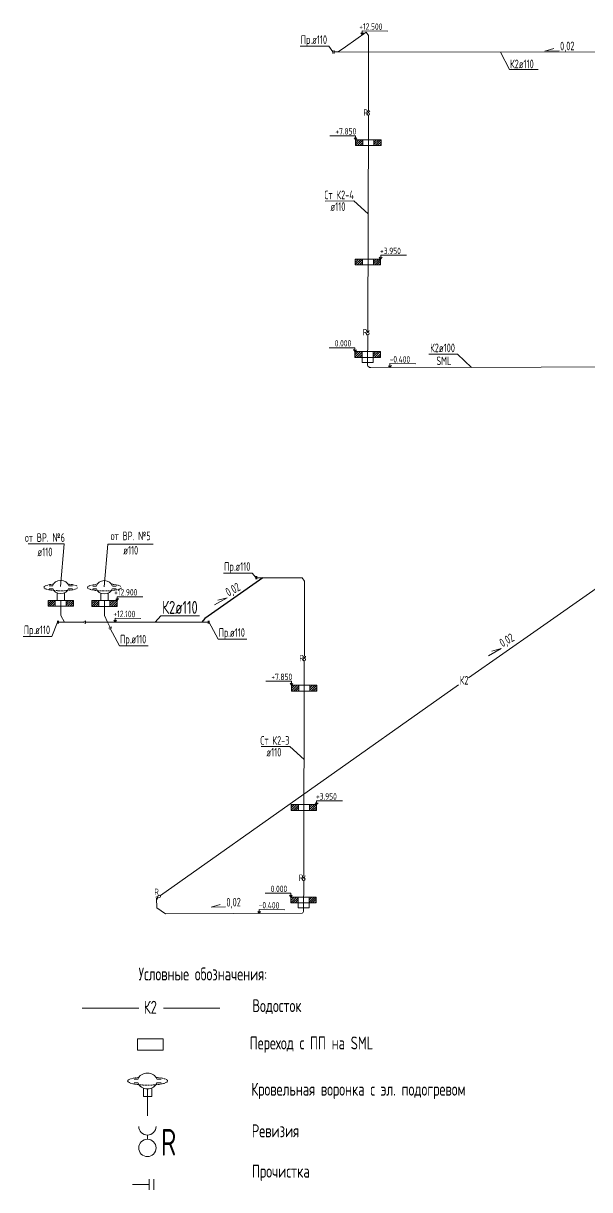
# Model space of a CAD drawing. Header units: millimetres. Extents: x -8689834 to 9419935, y -370377 to 166066.
# Drawn here: x 99655 to 112813, y -317503 to -290397 of the extents above; entities that cross this region are included whole.
import ezdxf

# ---------------------------------------------------------------- set-up
doc = ezdxf.new("R2010")
doc.units = ezdxf.units.MM
doc.header["$MEASUREMENT"] = 0
doc.layers.get('0').update_dxf_attribs({"color": 250, "lineweight": 9})
for name, color, linetype, lineweight in [('_ВК-Text К1', 7, 'Continuous', 30), ('_ВК-К3', 30, 'Continuous', 40), ('ВК_канализация', 32, 'Continuous', 30)]:
    doc.layers.add(name, color=color, linetype=linetype, lineweight=lineweight)
for name, color, linetype in [('PDF __ВК-переход с ПП на  SML', 3, 'Continuous'), ('PDF __эл.подогрев', 1, 'Continuous'), ('АР_Кровля дорожки', 245, 'Continuous')]:
    doc.layers.add(name, color=color, linetype=linetype)
doc.layers.add('PDF __К2', color=7, linetype='Continuous', true_color=0xb800b8)
doc.styles.add('ISOCPEUR', font='isocpeur.ttf', dxfattribs={"width": 0.7})

msp = doc.modelspace()

# ---------------------------------------------------------------- hatches: boundary and pattern name
at = {"layer": '_ВК-К3', "lineweight": 13}
h = msp.add_hatch(dxfattribs=at)
h.set_pattern_fill('ANSI31', scale=11.388071, angle=180)
h.set_pattern_definition([(225, (53796.024, -313469.448), (25.566948, -25.566948), [])])
h.paths.add_polyline_path([(107374.8, -293237.1), (107541.6, -293237.1), (107541.6, -293101.5), (107374.8, -293101.5)])
h.paths.add_polyline_path([(107797.4, -293237.1), (107964.8, -293237.1), (107964.8, -293101.5), (107797.4, -293101.5)])
h = msp.add_hatch(dxfattribs=at)
h.set_pattern_fill('ANSI31', scale=11.388071, angle=180)
h.set_pattern_definition([(225, (53787.816, -316242.574), (25.566948, -25.566948), [])])
h.paths.add_polyline_path([(107366.6, -296010.2), (107533.3, -296010.2), (107533.3, -295874.6), (107366.6, -295874.6)])
h.paths.add_polyline_path([(107789.2, -296010.2), (107956.6, -296010.2), (107956.6, -295874.6), (107789.2, -295874.6)])
h = msp.add_hatch(dxfattribs=at)
h.set_pattern_fill('ANSI31', scale=11.388071, angle=180)
h.set_pattern_definition([(225, (53781.015, -318394.333), (25.566948, -25.566948), [])])
h.paths.add_polyline_path([(107359.8, -298162), (107526.5, -298162), (107526.5, -298026.4), (107359.8, -298026.4)])
h.paths.add_polyline_path([(107782.4, -298162), (107949.8, -298162), (107949.8, -298026.4), (107782.4, -298026.4)])
h = msp.add_hatch(dxfattribs=at)
h.set_pattern_fill('ANSI31', scale=11.388071, angle=180)
h.set_pattern_definition([(225, (46650.66, -324176.17), (25.566948, -25.566948), [])])
h.paths.add_polyline_path([(100229.5, -303943.8), (100396.2, -303943.8), (100396.2, -303808.2), (100229.5, -303808.2)])
h.paths.add_polyline_path([(100652.1, -303943.8), (100819.4, -303943.8), (100819.4, -303808.2), (100652.1, -303808.2)])
h = msp.add_hatch(dxfattribs=at)
h.set_pattern_fill('ANSI31', scale=11.388071, angle=180)
h.set_pattern_definition([(225, (47665.83, -324180.344), (25.566948, -25.566948), [])])
h.paths.add_polyline_path([(101244.7, -303948), (101411.4, -303948), (101411.4, -303812.4), (101244.7, -303812.4)])
h.paths.add_polyline_path([(101667.2, -303948), (101834.6, -303948), (101834.6, -303812.4), (101667.2, -303812.4)])
h = msp.add_hatch(dxfattribs=at)
h.set_pattern_fill('ANSI31', scale=11.388071, angle=180)
h.set_pattern_definition([(225, (52307.888, -326148.06), (25.566948, -25.566948), [])])
h.paths.add_polyline_path([(105886.7, -305915.7), (106053.4, -305915.7), (106053.4, -305780.1), (105886.7, -305780.1)])
h.paths.add_polyline_path([(106309.3, -305915.7), (106476.6, -305915.7), (106476.6, -305780.1), (106309.3, -305780.1)])
h = msp.add_hatch(dxfattribs=at)
h.set_pattern_fill('ANSI31', scale=11.388071, angle=180)
h.set_pattern_definition([(225, (52299.68, -328921.186), (25.566948, -25.566948), [])])
h.paths.add_polyline_path([(105878.5, -308688.8), (106045.2, -308688.8), (106045.2, -308553.2), (105878.5, -308553.2)])
h.paths.add_polyline_path([(106301.1, -308688.8), (106468.4, -308688.8), (106468.4, -308553.2), (106301.1, -308553.2)])
h = msp.add_hatch(dxfattribs=at)
h.set_pattern_fill('ANSI31', scale=11.388071, angle=180)
h.set_pattern_definition([(225, (52292.88, -331072.946), (25.566948, -25.566948), [])])
h.paths.add_polyline_path([(105871.7, -310840.6), (106038.4, -310840.6), (106038.4, -310705), (105871.7, -310705)])
h.paths.add_polyline_path([(106294.3, -310840.6), (106461.6, -310840.6), (106461.6, -310705), (106294.3, -310705)])

# ---------------------------------------------------------------- linework, layer by layer
at = {"color": 7, "ltscale": 500}
for points in [[(107527, -290664.2), (107527.4, -290573.7), (108126.3, -290576.5)], [(107525.7, -290664.2), (107494.1, -290621.2)], [(107525.7, -290664.2), (107560.9, -290619.5)], [(106089.6, -290931.9), (106755.3, -290930.1), (106845.3, -291060.1)], [(107374.5, -293100), (107374.5, -293009.6), (106775.5, -293009.7)], [(107374.5, -293100), (107339.7, -293055)], [(107374.5, -293100), (107406.5, -293057.4)], [(106670.8, -294526.8), (107336.4, -294525.1), (107665, -294824.3)], [(107955.3, -295876), (107923.7, -295833)], [(107955.3, -295876), (107990.5, -295831.3)], [(107956.6, -295876), (107957, -295785.5), (108555.9, -295788.3)], [(107359.8, -298026.4), (107359.8, -297935.9), (106760.9, -297936)], [(107359.8, -298026.4), (107325.1, -297981.3)], [(107359.8, -298026.4), (107391.9, -297983.7)], [(109073.1, -298086.7), (109738.8, -298084.9), (110067.4, -298393.2)], [(108172.9, -298396.9), (108141.3, -298354)], [(108172.9, -298396.9), (108173.3, -298306.5), (108772.2, -298309.3)], [(108172.9, -298396.9), (108208.1, -298352.2)], [(101834.6, -303812.4), (101802.6, -303769.7)], [(101834.6, -303812.4), (101834.7, -303721.9), (102433.7, -303722.9)], [(101834.6, -303812.4), (101869.4, -303767.4)], [(101786.1, -304313.5), (101754.5, -304270.5)], [(101786.1, -304313.5), (101786.5, -304223), (102385.4, -304225.9)], [(101786.1, -304313.5), (101821.3, -304268.8)], [(105886.3, -305778.7), (105886.3, -305688.2), (105287.4, -305688.3)], [(105886.3, -305778.7), (105851.6, -305733.6)], [(105886.3, -305778.7), (105918.4, -305736)], [(105182.7, -307205.5), (105848.3, -307203.7), (106176.9, -307503)], [(106468.4, -308554.6), (106468.8, -308464.1), (107067.8, -308466.9)], [(106467.1, -308554.6), (106435.5, -308511.6)], [(106467.1, -308554.6), (106502.4, -308509.9)], [(105871.7, -310705), (105871.7, -310614.5), (105272.8, -310614.6)], [(105871.7, -310705), (105837, -310659.9)], [(105871.7, -310705), (105903.8, -310662.4)], [(105131.4, -311084.3), (105099.7, -311041.3)], [(105131.4, -311084.3), (105131.8, -310993.8), (105730.7, -310996.7)], [(105131.4, -311084.3), (105166.6, -311039.6)]]:
    msp.add_lwpolyline(points, dxfattribs=at)
at = {"color": 6, "ltscale": 100}
for points in [[(107622, -290602.1), (107676.1, -290679.4)], [(106133.9, -303280.7), (106188, -303358)]]:
    msp.add_lwpolyline(points, dxfattribs=at)
at = {"color": 6, "ltscale": 500}
for points in [[(107671.6, -292427.2), (107676.1, -290679.4)], [(107657.8, -297532.6), (107671.1, -292533.9)], [(107654.3, -298342.3), (107656.3, -297639.3)], [(105220.3, -303280.7), (106133.9, -303280.7)], [(106183.5, -305105.8), (106188, -303358)], [(100523.7, -304160.1), (100525.2, -303808.2)], [(101538.8, -304164.3), (101540.4, -303812.4)], [(106169.7, -310211.2), (106183, -305212.5)], [(106166.2, -311021), (106168.1, -310317.9)]]:
    msp.add_lwpolyline(points, dxfattribs=at)
at = {"color": 7, "ltscale": 100}
for points in [[(111617.4, -291468.2), (110951.8, -291469.9), (110738, -291065.2)], [(99654.9, -304648.5), (100320.6, -304646.8), (100451, -304312.1)], [(104847, -304708.4), (104181.4, -304710.2), (103967.6, -304305.4)], [(102554.9, -304863.3), (101889.3, -304865.1), (101675.5, -304460.3)]]:
    msp.add_lwpolyline(points, dxfattribs=at)
at = {"color": 18, "ltscale": 100, "true_color": 0x000000}
msp.add_lwpolyline([(105056.6, -303279.4), (104974.1, -303174), (104308.5, -303175.8)], dxfattribs=at)
at = {"color": 6, "ltscale": 500}
for centre, radius, start, end in [((107718.4, -298333.4), 64.8, 187.96812, 275.53896), ((106100, -311022.4), 66.2, 300.87381, 1.29247)]:
    msp.add_arc(centre, radius, start, end, dxfattribs=at)
at = {"layer": '_ВК-Text К1', "color": 7, "lineweight": 13, "ltscale": 100}
for p, q in [((111768.8, -291041.1), (111981, -290980.1)), ((111768.8, -291041.1), (112106.2, -291035.9)), ((104389.4, -303751.6), (104093.6, -303914.1)), ((104389.4, -303751.6), (104174.8, -303803.6)), ((110756.2, -304929.9), (110463, -305097)), ((110756.2, -304929.9), (110542.5, -304985.3)), ((104016.7, -310938.8), (104228.9, -310877.9)), ((104016.7, -310938.8), (104354.1, -310933.6))]:
    msp.add_line(p, q, dxfattribs=at)
at = {"layer": '_ВК-К3', "color": 7, "lineweight": 13}
for p, q in [((107542.2, -293237.1), (107542.2, -293101.5)), ((107797, -293236.6), (107797.4, -293101)), ((107534, -296010.2), (107534, -295874.6)), ((107788.8, -296009.7), (107789.2, -295874.1)), ((107527.2, -298162), (107527.2, -298026.4)), ((107782, -298161.5), (107782.4, -298025.9)), ((100396.8, -303943.8), (100396.8, -303808.2)), ((100651.7, -303943.3), (100652.1, -303807.7)), ((101412, -303948), (101412, -303812.4)), ((101666.8, -303947.5), (101667.2, -303811.9)), ((106054.1, -305915.7), (106054.1, -305780.1)), ((106308.9, -305915.2), (106309.3, -305779.6)), ((106045.8, -308688.8), (106045.8, -308553.2)), ((106300.7, -308688.3), (106301.1, -308552.8)), ((106039, -310840.6), (106039, -310705)), ((106293.9, -310840.1), (106294.3, -310704.5))]:
    msp.add_line(p, q, dxfattribs=at)
for points in [[(107964.8, -293237.1), (107374.8, -293237.1), (107374.8, -293101.5), (107964.8, -293101.5)], [(107956.6, -296010.2), (107366.6, -296010.2), (107366.6, -295874.6), (107956.6, -295874.6)], [(107949.8, -298162), (107359.8, -298162), (107359.8, -298026.4), (107949.8, -298026.4)], [(100819.4, -303943.8), (100229.5, -303943.8), (100229.5, -303808.2), (100819.4, -303808.2)], [(101834.6, -303948), (101244.7, -303948), (101244.7, -303812.4), (101834.6, -303812.4)], [(106476.6, -305915.7), (105886.7, -305915.7), (105886.7, -305780.1), (106476.6, -305780.1)], [(106468.4, -308688.8), (105878.5, -308688.8), (105878.5, -308553.2), (106468.4, -308553.2)], [(106461.6, -310840.6), (105871.7, -310840.6), (105871.7, -310705), (106461.6, -310705)]]:
    msp.add_lwpolyline(points, close=True, dxfattribs=at)
at = {"layer": 'PDF __ВК-переход с ПП на  SML', "lineweight": 13}
for points in [[(107527.6, -298162), (107782, -298162), (107782, -298276.5), (107527.6, -298276.5)], [(106039.4, -310840.1), (106293.9, -310840.1), (106293.9, -310954.6), (106039.4, -310954.6)], [(102311.1, -313995), (102903.7, -313995), (102903.7, -314261.7), (102311.1, -314261.7)]]:
    msp.add_lwpolyline(points, close=True, dxfattribs=at)
at = {"layer": 'PDF __К2', "lineweight": 13}
for points in [[(100338.1, -303471.6), (100253.9, -303471.6)], [(100253.9, -303537.7), (100338.1, -303537.7)], [(100794.9, -303471.6), (100710.8, -303471.6)], [(100710.8, -303537.7), (100794.9, -303537.7)], [(101353.3, -303475.8), (101269.1, -303475.8)], [(101269.1, -303541.9), (101353.3, -303541.9)], [(101810.1, -303475.8), (101726, -303475.8)], [(101726, -303541.9), (101810.1, -303541.9)], [(100440.3, -303639.9), (100440.3, -303808.2)], [(100608.6, -303808.2), (100440.3, -303808.2)], [(100608.6, -303639.9), (100608.6, -303808.2)], [(101455.5, -303644.1), (101455.5, -303812.4)], [(101623.8, -303812.4), (101455.5, -303812.4)], [(101623.8, -303644.1), (101623.8, -303812.4)], [(102335.9, -313286.9), (101025.5, -313286.9)], [(104223.9, -313286.9), (102913.5, -313286.9)], [(102324.7, -314936.6), (102228.5, -314936.6)], [(102859.6, -314936.6), (102763.5, -314936.6)], [(102228.5, -315020.8), (102324.7, -315020.8)], [(102444.9, -315141), (102444.9, -315339.3)], [(102541, -315159), (102541, -315784.2)], [(102643.2, -315141), (102643.2, -315339.3)], [(102763.5, -315020.8), (102859.6, -315020.8)], [(102643.2, -315339.3), (102444.9, -315339.3)], [(102541, -316337.2), (102541, -316235)], [(102541, -316337.2), (102541, -316235)], [(102577.1, -317383.1), (102192.4, -317383.1)], [(102577.1, -317262.9), (102577.1, -317503.3)], [(102685.3, -317262.9), (102685.3, -317503.3)]]:
    msp.add_lwpolyline(points, dxfattribs=at)
msp.add_circle((102538, -316532.5), 201.4, dxfattribs=at)
msp.add_arc((102538, -316033.6), 201.4, 180, 0, dxfattribs=at)
for points in [[(100521.4, -303345.4), (100432.8, -303345.4), (100356, -303395.2), (100336.7, -303465.2)], [(100336.7, -303532.1), (100356, -303602.1), (100432.8, -303651.9), (100521.4, -303651.9)], [(100706.2, -303465.2), (100686.9, -303395.2), (100610.1, -303345.4), (100521.4, -303345.4)], [(100521.4, -303651.9), (100610.1, -303651.9), (100686.9, -303602.1), (100706.2, -303532.1)], [(101536.6, -303349.6), (101448, -303349.6), (101371.2, -303399.4), (101351.8, -303469.4)], [(101351.8, -303536.3), (101371.2, -303606.3), (101448, -303656.1), (101536.6, -303656.1)], [(101721.4, -303469.4), (101702.1, -303399.4), (101625.3, -303349.6), (101536.6, -303349.6)], [(101536.6, -303656.1), (101625.3, -303656.1), (101702.1, -303606.3), (101721.4, -303536.3)], [(102538, -314792.3), (102432.5, -314792.3), (102341.1, -314851.9), (102318.1, -314935.7)], [(102758, -314935.7), (102735, -314851.9), (102643.6, -314792.3), (102538, -314792.3)], [(102318.1, -315015.7), (102341.1, -315099.4), (102432.5, -315159), (102538, -315159)], [(102538, -315159), (102643.6, -315159), (102735, -315099.4), (102758, -315015.7)]]:
    msp.add_open_spline(points, degree=3, dxfattribs=at)
at = {"layer": 'PDF __эл.подогрев', "lineweight": 13}
for points in [[(100133.7, -303495.7), (100133.7, -303489.6), (100151.8, -303477.6)], [(100145.7, -303525.7), (100139.7, -303519.7), (100133.7, -303507.7)], [(100181.8, -303543.7), (100163.8, -303537.7), (100157.8, -303531.7)], [(100163.8, -303471.6), (100187.8, -303459.6)], [(100217.9, -303555.8), (100199.8, -303549.8), (100193.8, -303543.7)], [(100199.8, -303459.6), (100223.9, -303453.6)], [(100253.9, -303561.8), (100247.9, -303561.8), (100229.9, -303555.8)], [(100235.9, -303447.6), (100260, -303441.6)], [(100290, -303567.8), (100266, -303561.8)], [(100272, -303441.6), (100296, -303435.5)], [(100326.1, -303573.8), (100308, -303573.8), (100302, -303567.8)], [(100308, -303435.5), (100332.1, -303429.5)], [(100362.1, -303579.8), (100338.1, -303573.8)], [(100344.1, -303429.5), (100356.1, -303429.5)], [(100398.2, -303579.8), (100374.2, -303579.8)], [(100440.3, -303579.8), (100416.2, -303579.8)], [(100476.4, -303585.8), (100452.3, -303585.8)], [(100512.4, -303585.8), (100488.4, -303585.8)], [(100548.5, -303585.8), (100524.4, -303585.8)], [(100590.6, -303585.8), (100560.5, -303585.8)], [(100626.6, -303579.8), (100602.6, -303585.8)], [(100662.7, -303579.8), (100638.7, -303579.8)], [(100698.8, -303573.8), (100674.7, -303579.8)], [(100692.8, -303429.5), (100716.8, -303429.5)], [(100734.8, -303573.8), (100710.8, -303573.8)], [(100728.8, -303435.5), (100752.9, -303435.5)], [(100776.9, -303567.8), (100752.9, -303567.8)], [(100764.9, -303435.5), (100794.9, -303441.6)], [(100813, -303561.8), (100801, -303561.8), (100788.9, -303561.8)], [(100807, -303447.6), (100813, -303447.6), (100831, -303453.6)], [(100849, -303549.8), (100825, -303555.8)], [(100843, -303453.6), (100861.1, -303459.6), (100867.1, -303459.6)], [(100885.1, -303537.7), (100861.1, -303543.7)], [(100879.1, -303465.6), (100897.1, -303471.6), (100897.1, -303477.6)], [(100915.2, -303513.7), (100909.1, -303519.7), (100897.1, -303531.7)], [(101148.9, -303499.8), (101148.9, -303493.8), (101166.9, -303481.8)], [(101160.9, -303529.9), (101154.9, -303523.9), (101148.9, -303511.8)], [(101197, -303547.9), (101179, -303541.9), (101172.9, -303535.9)], [(101179, -303475.8), (101203, -303463.8)], [(101233.1, -303559.9), (101215, -303553.9), (101209, -303547.9)], [(101215, -303463.8), (101239.1, -303457.7)], [(101269.1, -303565.9), (101263.1, -303565.9), (101245.1, -303559.9)], [(101251.1, -303451.7), (101275.1, -303445.7)], [(101305.2, -303572), (101281.1, -303565.9)], [(101287.2, -303445.7), (101311.2, -303439.7)], [(101341.3, -303578), (101323.2, -303578), (101317.2, -303572)], [(101323.2, -303439.7), (101347.3, -303433.7)], [(101377.3, -303584), (101353.3, -303578)], [(101359.3, -303433.7), (101371.3, -303433.7)], [(101413.4, -303584), (101389.3, -303584)], [(101455.5, -303584), (101431.4, -303584)], [(101641.8, -303584), (101617.8, -303590)], [(101677.9, -303584), (101653.8, -303584)], [(101713.9, -303578), (101689.9, -303584)], [(101707.9, -303433.7), (101732, -303433.7)], [(101750, -303578), (101726, -303578)], [(101744, -303439.7), (101768, -303439.7)], [(101792.1, -303572), (101768, -303572)], [(101780.1, -303439.7), (101810.1, -303445.7)], [(101828.1, -303565.9), (101816.1, -303565.9), (101804.1, -303565.9)], [(101822.1, -303451.7), (101828.1, -303451.7), (101846.2, -303457.7)], [(101864.2, -303553.9), (101840.2, -303559.9)], [(101858.2, -303457.7), (101876.2, -303463.8), (101882.2, -303463.8)], [(101900.3, -303541.9), (101876.2, -303547.9)], [(101894.3, -303469.8), (101912.3, -303475.8), (101912.3, -303481.8)], [(101930.3, -303517.9), (101924.3, -303523.9), (101912.3, -303535.9)], [(101491.5, -303590), (101467.5, -303590)], [(101527.6, -303590), (101503.5, -303590)], [(101563.7, -303590), (101539.6, -303590)], [(101605.7, -303590), (101575.7, -303590)], [(102084.2, -314972.7), (102084.2, -314960.6), (102096.2, -314954.6)], [(102108.3, -314948.6), (102108.3, -314942.6), (102132.3, -314936.6)], [(102144.3, -314930.6), (102150.3, -314930.6), (102162.4, -314924.6)], [(102174.4, -314918.6), (102204.4, -314912.6)], [(102216.5, -314912.6), (102240.5, -314906.5)], [(102252.5, -314906.5), (102270.6, -314900.5), (102276.6, -314900.5)], [(102288.6, -314900.5), (102312.6, -314894.5)], [(102324.7, -314894.5), (102348.7, -314888.5)], [(102739.4, -314888.5), (102763.5, -314894.5)], [(102775.5, -314894.5), (102799.5, -314900.5)], [(102817.6, -314900.5), (102841.6, -314906.5)], [(102853.6, -314906.5), (102877.7, -314912.6)], [(102889.7, -314912.6), (102913.7, -314918.6)], [(102925.8, -314924.6), (102937.8, -314930.6), (102949.8, -314930.6)], [(102961.8, -314936.6), (102979.9, -314942.6), (102979.9, -314948.6)], [(102991.9, -314954.6), (103003.9, -314960.6), (103003.9, -314972.7)], [(102096.2, -315002.7), (102090.2, -314996.7), (102078.2, -314984.7)], [(102126.3, -315020.8), (102120.3, -315014.7), (102108.3, -315008.7)], [(102162.4, -315032.8), (102138.3, -315026.8)], [(102198.4, -315044.8), (102174.4, -315038.8)], [(102234.5, -315050.8), (102216.5, -315044.8), (102210.4, -315044.8)], [(102276.6, -315056.8), (102246.5, -315050.8)], [(102312.6, -315062.8), (102288.6, -315056.8)], [(102348.7, -315062.8), (102324.7, -315062.8)], [(102384.8, -315068.8), (102366.7, -315068.8), (102360.7, -315068.8)], [(102420.8, -315068.8), (102396.8, -315068.8)], [(102462.9, -315074.9), (102456.9, -315074.9), (102432.8, -315074.9)], [(102499, -315074.9), (102474.9, -315074.9)], [(102535, -315074.9), (102511, -315074.9)], [(102571.1, -315074.9), (102547.1, -315074.9)], [(102613.2, -315074.9), (102583.1, -315074.9)], [(102649.2, -315074.9), (102631.2, -315074.9), (102625.2, -315074.9)], [(102685.3, -315068.8), (102661.3, -315068.8)], [(102721.4, -315068.8), (102697.3, -315068.8)], [(102757.4, -315062.8), (102733.4, -315068.8)], [(102799.5, -315056.8), (102775.5, -315062.8)], [(102835.6, -315050.8), (102811.5, -315056.8)], [(102871.7, -315044.8), (102865.6, -315044.8), (102847.6, -315050.8)], [(102907.7, -315038.8), (102883.7, -315044.8)], [(102943.8, -315026.8), (102925.8, -315032.8), (102919.7, -315032.8)], [(102979.9, -315008.7), (102967.8, -315014.7), (102955.8, -315020.8)], [(103003.9, -314984.7), (102997.9, -314996.7), (102985.9, -315002.7)]]:
    msp.add_lwpolyline(points, dxfattribs=at)
at = {"layer": 'АР_Кровля дорожки', "color": 6, "ltscale": 500}
for points in [[(105220.3, -303280.7), (103873.1, -304227)], [(103873.1, -304227), (103803.3, -304313.5)]]:
    msp.add_lwpolyline(points, dxfattribs=at)
at = {"layer": 'ВК_канализация', "color": 6, "lineweight": 13, "ltscale": 500}
for points in [[(107622, -290602.1), (107139, -290940.3), (106966, -291061.4)], [(106845.3, -291025.1), (106845.3, -291060.1)], [(106845.3, -291060.1), (106845.3, -291095.1)], [(106875.9, -291026.5), (106875.9, -291061.5)], [(106966, -291061.4), (106875.9, -291061.5)], [(106875.9, -291061.5), (106876, -291096.5)], [(106966, -291061.4), (114669.1, -291067.1)], [(107671.4, -292473.9), (107671.5, -292457.2)], [(107657.6, -297579.3), (107657.7, -297562.6)], [(107724.7, -298397.8), (119593.5, -298374.1)], [(118757.3, -299475.9), (111596.3, -304490.1)], [(105056.6, -303311.7), (105056.6, -303247.2)], [(105077.8, -303311.7), (105077.8, -303247.2)], [(105220.3, -303280.7), (105077.8, -303280.5)], [(100451, -304344.3), (100451, -304279.8)], [(100472.2, -304344.3), (100472.2, -304279.8)], [(100614.7, -304313.3), (100472.2, -304313.2)], [(100523.7, -304160.1), (100614.7, -304313.3), (101049.1, -304313.3)], [(101096.2, -304313.5), (103948.5, -304313.5)], [(101538.5, -304156.8), (101607.1, -304313.3)], [(101607.2, -304313.3), (101673.4, -304439.5)], [(103948.5, -304281.3), (103948.5, -304345.8)], [(103969.8, -304281.3), (103969.8, -304345.8)], [(101701, -304425), (101643.9, -304455)], [(101710.8, -304443.8), (101653.8, -304473.8)], [(111596.3, -304490.1), (109999.3, -305608.4)], [(106183.2, -305152.5), (106183.3, -305135.8)], [(109768, -305770.3), (102837.9, -310670)], [(106169.4, -310257.9), (106169.5, -310241.2)], [(106134, -311079.2), (102956.2, -311095.3), (102758.7, -310955), (102750.6, -310731.4)], [(102787.5, -310703.3), (102773.6, -310712.6)]]:
    msp.add_lwpolyline(points, dxfattribs=at)
at = {"layer": 'ВК_канализация', "color": 7, "lineweight": 13, "ltscale": 500}
for points in [[(100517, -303486.5), (100599.8, -302495.1), (99764, -302493.2)], [(101532.2, -303490.6), (101615, -302499.2), (102674.7, -302501.6)], [(102717, -304313.5), (102849.7, -304165.9), (103746.2, -304169.2)]]:
    msp.add_lwpolyline(points, dxfattribs=at)
at = {"layer": 'ВК_канализация', "color": 18, "lineweight": 13, "ltscale": 500, "true_color": 0x000000}
msp.add_lwpolyline([(101096.2, -304282), (101096.2, -304345), (101048.8, -304313.5), (101096.2, -304282)], dxfattribs=at)
at = {"layer": 'ВК_канализация', "color": 6, "lineweight": 13, "ltscale": 500}
for centre in [(107671.2, -292503.9), (107657.4, -297609.3), (106183.1, -305182.5), (106169.2, -310287.9), (102812.5, -310686.6)]:
    msp.add_circle(centre, 30, dxfattribs=at)
for centre, start, end in [((107671.6, -292427.2), 179.67036, 359.67036), ((107657.8, -297532.6), 179.67036, 359.67036), ((106183.5, -305105.8), 179.67036, 359.67036), ((106169.7, -310211.2), 179.67036, 359.67036), ((102748.7, -310729.3), 303.79497, 123.79497)]:
    msp.add_arc(centre, 30, start, end, dxfattribs=at)

# ---------------------------------------------------------------- texts
at = {"layer": 'ВК_канализация', "color": 18, "ltscale": 100, "true_color": 0x000000, "style": 'ISOCPEUR'}
for s, insert, char_height, width, attachment_point, rotation in [('\\pxi-1,l1,t1,5;+12.500', (107997.3, -290476.2), 150, 7500, 6, 359.35803), ('0,02', (112125.3, -290949.8), 200, 5891.51, 4, 0.85496), ('+7.850', (106904.7, -292907.6), 150, 7500, 4, 0.09847), ('\\pxi-1,l1,t1,5;+3.950', (108426.9, -295688), 150, 7500, 6, 359.35803), ('\\pxi-1,l1,t1,5;0.000', (106890.2, -297833.5), 150, 7500, 4, 0.04194), ('\\pxi-1,l1,t1,5;-0.400', (108643.2, -298209), 150, 7500, 6, 359.35803), ('\\pxi-1,l1,t1,5;+12.900', (102304.5, -303620.2), 150, 7500, 6, 359.87258), ('0,02', (104385.7, -303656.3), 200, 5891.51, 4, 28.70862), ('\\pxi-1,l1,t1,5;+12.100', (102256.4, -304125.6), 150, 7500, 6, 359.35803), ('0,02', (110751, -304834.8), 200, 5891.51, 4, 29.59057), ('+7.850', (105416.5, -305586.2), 150, 7500, 4, 0.09847), ('К2', (109796, -305665.6, -0.6), 200, 5891.51, 4, 0.10749), ('\\pxi-1,l1,t1,5;+3.950', (106938.8, -308366.6), 150, 7500, 6, 359.35803), ('\\pxi-1,l1,t1,5;0.000', (105402.1, -310512.1), 150, 7500, 4, 0.04194), ('0,02', (104373.2, -310847.5), 200, 5891.51, 4, 0.85496), ('\\pxi-1,l1,t1,5;-0.400', (105601.7, -310896.4), 150, 7500, 6, 359.35803)]:
    msp.add_mtext(s, dxfattribs=dict(at, insert=insert, char_height=char_height, width=width, attachment_point=attachment_point, rotation=rotation))
at = {"layer": 'ВК_канализация', "color": 18, "ltscale": 100, "true_color": 0x000000, "attachment_point": 4, "style": 'ISOCPEUR'}
for s, insert, char_height, width in [('\\pxi-1,l1,t1,5;Пр.ø110', (106100.6, -290803.5), 200, 7500), ('\\pxi-1,l1,t1,5;К2ø110', (110962.8, -291341.6), 200, 7500), ('Ст К2-4', (106649.8, -294384.8), 200, 5891.51), ('\\pxi-1,l1,t1,5;ø110', (106790, -294657.2), 200, 7500), ('\\pxi-1,l1,t1,5;К2ø100', (109106.3, -297940.4), 200, 5891.51), ('SML', (109252.1, -298240.4), 200, 5891.51), ('\\pxi-1,l1,qc,t1,5;от ВР. №5\\Pø110', (101460.5, -302476.7), 200, 1377.703), ('\\pxi-1,l1,qc,t1,5;от ВР. №6\\Pø110', (99468.3, -302515.7), 200, 1377.703), ('\\pxi-1,l1,t1,5;Пр.ø110', (104319.4, -303047.4), 200, 7500), ('\\pxi-1,l1,t1,5;К2ø110', (102879.6, -303971.4), 300, 7500), ('\\pxi-1,l1,t1,5;Пр.ø110', (99665.9, -304520.2), 200, 7500), ('\\pxi-1,l1,t1,5;Пр.ø110', (101900.2, -304736.7), 200, 7500), ('\\pxi-1,l1,t1,5;Пр.ø110', (104192.3, -304581.8), 200, 7500), ('Ст К2-3', (105161.7, -307063.4), 200, 5891.51), ('\\pxi-1,l1,t1,5;ø110', (105301.9, -307335.8), 200, 7500)]:
    msp.add_mtext(s, dxfattribs=dict(at, insert=insert, char_height=char_height, width=width))
at = {"layer": 'ВК_канализация', "color": 6, "ltscale": 100, "insert": (107555.4, -292470.3), "char_height": 150, "width": 7500, "attachment_point": 4, "rotation": 0.04194, "style": 'ISOCPEUR'}
msp.add_mtext('\\pxi-1,l1,t1,5;R', dxfattribs=at)
at = {"layer": 'ВК_канализация', "color": 7, "ltscale": 100, "attachment_point": 4, "rotation": 0.04194, "style": 'ISOCPEUR'}
for insert, char_height, width in [((107541.6, -297575.7), 150, 7500), ((106067.3, -305148.9), 150, 7500), ((106053.5, -310254.3), 150, 7500), ((102698.3, -310582.3), 150, 7500), ((102850.7, -316400.3), 619.428, 30971.413)]:
    msp.add_mtext('\\pxi-1,l1,t1,5;R', dxfattribs=dict(at, insert=insert, char_height=char_height, width=width))
at = {"layer": 'ВК_канализация', "color": 18, "lineweight": 13, "ltscale": 100, "true_color": 0x000000, "char_height": 300, "attachment_point": 4, "style": 'ISOCPEUR'}
for s, insert, width in [('Условные обозначения:', (102331.9, -312490.6), 5891.51), ('К2', (102453.3, -313264.5), 3718.698), ('Водосток', (104977.7, -313250.5), 5891.51), ('Переход с ПП на SML', (104914.9, -314134.6), 8368.311), ('Кровельная воронка с эл. подогревом', (104950.2, -315209.6), 5891.51), ('Ревизия', (104963.7, -316136.3), 5891.51), ('Прочистка', (104965.3, -317114.5), 5891.51)]:
    msp.add_mtext(s, dxfattribs=dict(at, insert=insert, width=width))

doc.saveas('drawing.dxf')
